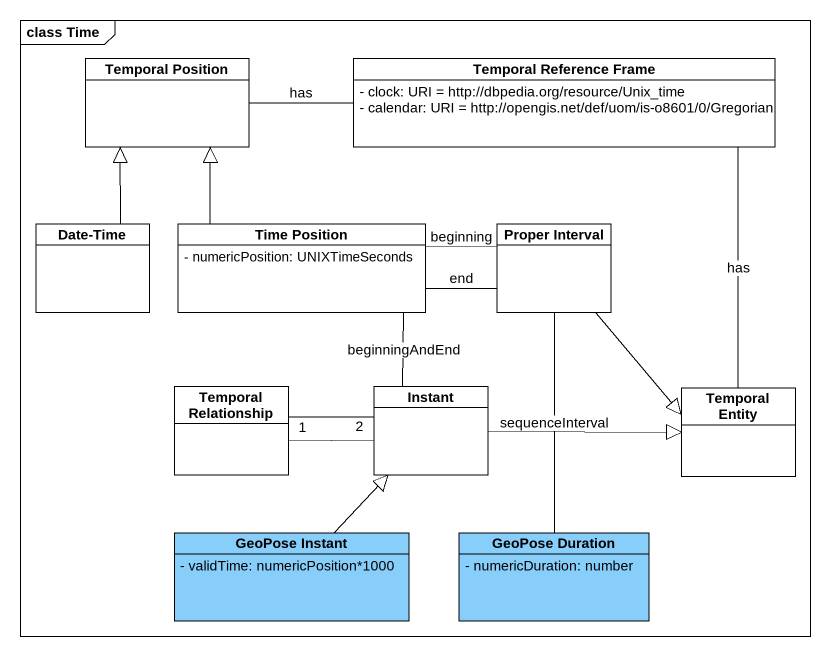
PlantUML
@startuml
mainframe class Time
hide circle
hide empty members
skinparam classAttributeIconSize 0
class "Temporal Position" as Temporal_Position
class "Temporal Reference Frame" as Temporal_Reference_Frame {
  - clock: URI = http://dbpedia.org/resource/Unix_time
  - calendar: URI = http://opengis.net/def/uom/is-o8601/0/Gregorian
}
class "Date-Time" as Date_Time
class "Time Position" as Time_Position {
  - numericPosition: UNIXTimeSeconds
}
class "Proper Interval" as Proper_Interval
class "Temporal Relationship" as Temporal_Relationship
class Instant
class "Temporal Entity" as Temporal_Entity
class "GeoPose Instant" as GeoPose_Instant #87CEFA {
  - validTime: numericPosition*1000
}
class "GeoPose Duration" as GeoPose_Duration #87CEFA {
  - numericDuration: number
}
Temporal_Position -right- Temporal_Reference_Frame : has
Date_Time -up-|> Temporal_Position
Time_Position -up-|> Temporal_Position
Proper_Interval -left- Time_Position : end
Proper_Interval -left- Time_Position : beginning
Proper_Interval --|> Temporal_Entity
Proper_Interval -- GeoPose_Duration : sequenceInterval
Temporal_Relationship "1" -right- "2" Instant
Temporal_Relationship -right- Instant
Instant -up- Time_Position : beginningAndEnd
Instant -right-|> Temporal_Entity
Temporal_Entity -up- Temporal_Reference_Frame : has
GeoPose_Instant -up-|> Instant
@enduml
